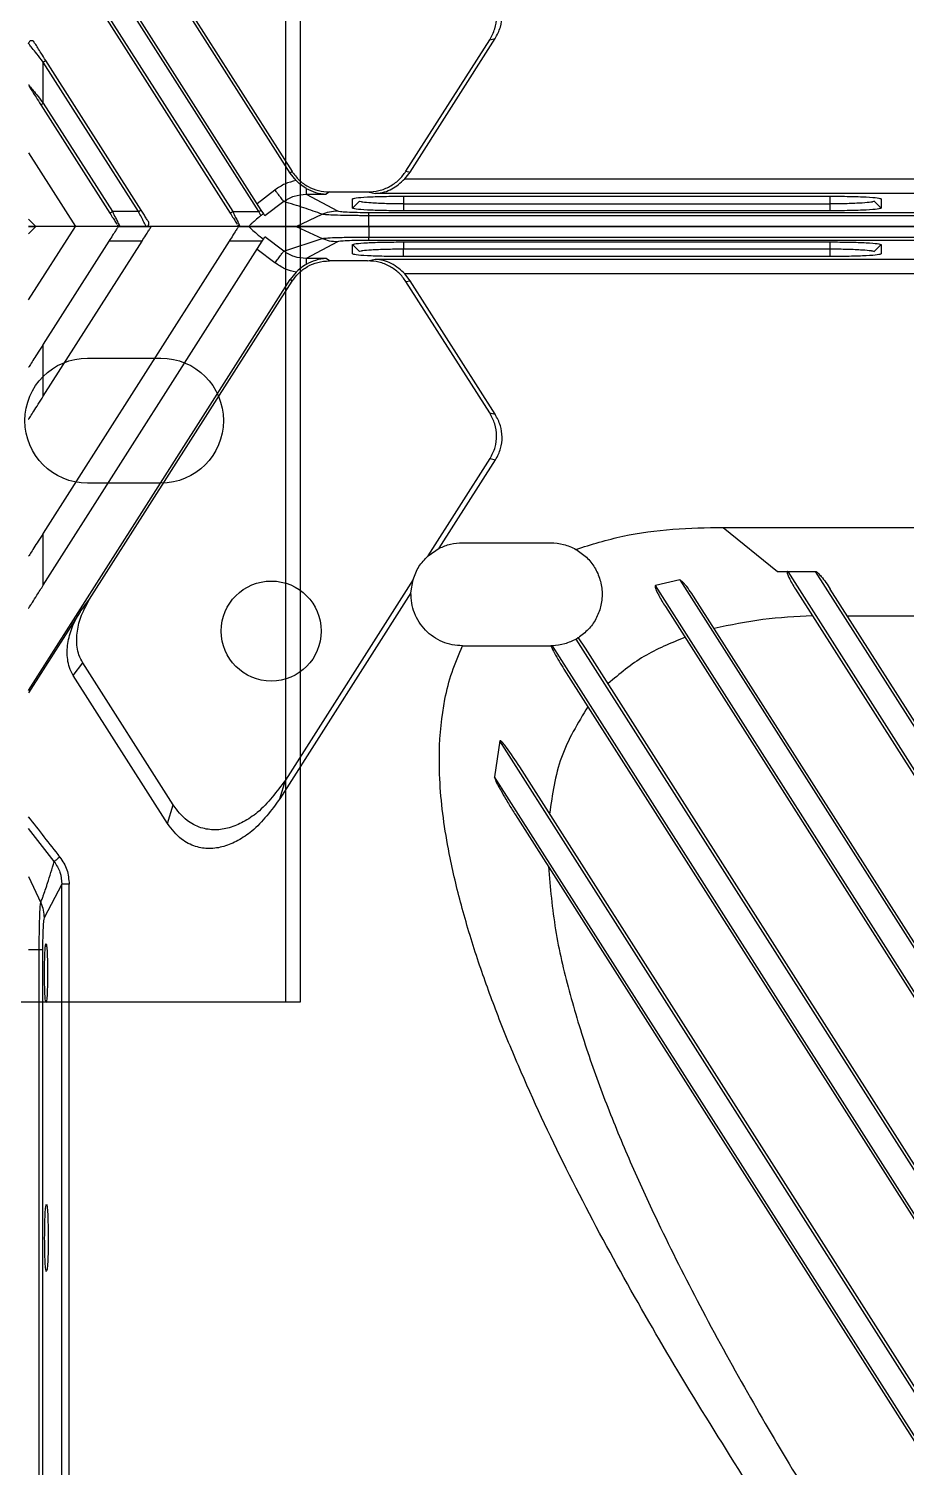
# Model space of a CAD drawing. Header units: millimetres. Extents: x 620 to 19791, y 2539 to 6969.
# Drawn here: x 17027 to 17086.6, y 4727.2 to 4825 of the extents above; entities that cross this region are included whole.
import ezdxf

# ---------------------------------------------------------------- set-up
doc = ezdxf.new("R2010")
doc.units = ezdxf.units.MM

# ---------------------------------------------------------------- blocks, each defined once
blk = doc.blocks.new('tugj')
at = {"color": 7, "linetype": 'Continuous', "lineweight": 25}
for p, q in [((12305.543, 5156.616), (12306.043, 5156.616)), ((12305.543, 5151.616), (12308.743, 5156.616)), ((12306.043, 5156.616), (12305.543, 5156.116)), ((12308.743, 5156.616), (12306.043, 5156.616)), ((12311.64, 5156.616), (12308.743, 5156.616)), ((12311.64, 5156.616), (12313.893, 5156.616)), ((12319.822, 5156.616), (12313.893, 5156.616)), ((12319.822, 5156.616), (12320.367, 5156.616)), ((12320.542, 5156.616), (12319.822, 5156.616)), ((12328.684, 5156.616), (12328.684, 5155.89)), ((12328.684, 5156.616), (12372.25, 5156.616)), ((12311.003, 5155.616), (12306.543, 5148.614)), ((12306.543, 5145.078), (12313.256, 5155.616)), ((12319.184, 5155.616), (12306.543, 5135.772)), ((12306.543, 5132.236), (12321.437, 5155.616)), ((12313.256, 5155.616), (12311.003, 5155.616)), ((12321.437, 5155.616), (12319.184, 5155.616)), ((12321.437, 5155.616), (12321.517, 5155.741)), ((12321.517, 5155.741), (12321.617, 5155.897)), ((12322.893, 5154.932), (12321.617, 5155.897)), ((12322.892, 5154.932), (12325.502, 5155.792)), ((12326.542, 5155.561), (12324.411, 5154.431)), ((12328.684, 5155.666), (12328.684, 5155.89)), ((12328.684, 5155.89), (12372.25, 5155.89)), ((12372.25, 5155.666), (12328.684, 5155.666)), ((12331.043, 5155.558), (12331.042, 5155.084)), ((12331.043, 5155.558), (12360.042, 5155.558)), ((12360.043, 5155.084), (12360.042, 5155.558)), ((12322.295, 5154.139), (12321.08, 5155.055)), ((12327.568, 5154.747), (12327.568, 5155.376)), ((12328.043, 5154.902), (12327.568, 5155.376)), ((12331.042, 5155.084), (12360.043, 5155.084)), ((12360.042, 5154.565), (12331.043, 5154.565)), ((12363.517, 5155.375), (12363.043, 5154.902)), ((12363.517, 5155.376), (12363.517, 5154.747)), ((12325.787, 5154.431), (12324.411, 5154.431)), ((12325.995, 5154.276), (12325.787, 5154.431)), ((12328.585, 5154.276), (12325.995, 5154.276)), ((12328.585, 5154.276), (12329.138, 5154.379)), ((12329.138, 5154.379), (12431.947, 5154.379)), ((12305.543, 5125.082), (12323.326, 5152.997)), ((12309.694, 5131.273), (12323.467, 5152.892)), ((12323.728, 5153.499), (12323.326, 5152.997)), ((12323.467, 5152.892), (12323.326, 5152.997)), ((12331.489, 5152.922), (12331.129, 5153.38)), ((12429.956, 5153.38), (12331.129, 5153.38)), ((12331.205, 5152.87), (12331.489, 5152.922)), ((12336.897, 5143.935), (12331.205, 5152.87)), ((12337.272, 5143.845), (12331.489, 5152.922)), ((12306.543, 5145.078), (12306.543, 5148.614)), ((12336.897, 5143.935), (12337.272, 5143.845)), ((12332.709, 5134.224), (12336.924, 5140.841)), ((12336.924, 5140.841), (12337.299, 5140.751)), ((12333.471, 5134.743), (12337.299, 5140.751)), ((12352.78, 5136.161), (12426.711, 5136.161)), ((12352.78, 5136.161), (12356.47, 5133.16)), ((12306.543, 5132.236), (12306.543, 5135.772)), ((12335.043, 5135.116), (12341.043, 5135.116)), ((12332.709, 5134.224), (12333.471, 5134.743)), ((12356.47, 5133.16), (12356.928, 5133.16)), ((12356.928, 5133.16), (12357.168, 5133.159)), ((12357.168, 5133.159), (12359.063, 5133.16)), ((12357.168, 5133.159), (12452.334, 4983.776)), ((12452.333, 4986.753), (12359.063, 5133.16)), ((12331.692, 5132.629), (12323.005, 5118.993)), ((12331.544, 5131.718), (12331.692, 5132.629)), ((12349.824, 5132.585), (12348.169, 5132.206)), ((12452.333, 4968.7), (12348.169, 5132.206)), ((12349.824, 5132.585), (12452.333, 4971.678)), ((12309.049, 5130.424), (12309.694, 5131.273)), ((12331.544, 5131.718), (12322.628, 5117.723)), ((12452.502, 4971.785), (12350.88, 5131.3)), ((12357.692, 5131.96), (12452.165, 4983.668)), ((12452.502, 4986.861), (12360.063, 5131.961)), ((12309.049, 5130.424), (12305.543, 5124.92)), ((12348.843, 5130.775), (12452.165, 4968.593)), ((12361.21, 5130.161), (12368.443, 5130.161)), ((12335.054, 5128.116), (12341.057, 5128.116)), ((12452.333, 4953.625), (12341.169, 5128.118)), ((12452.333, 4956.603), (12342.775, 5128.574)), ((12343.411, 5127.949), (12342.927, 5128.666)), ((12452.502, 4956.71), (12343.411, 5127.949)), ((12308.582, 5126.099), (12309.226, 5126.948)), ((12315.373, 5117.3), (12309.226, 5126.948)), ((12341.95, 5126.52), (12452.165, 4953.517)), ((12314.996, 5116.031), (12308.582, 5126.099)), ((12337.58, 5121.653), (12337.236, 5119.216)), ((12452.333, 4941.527), (12337.58, 5121.653)), ((12452.502, 4941.635), (12338.946, 5119.882)), ((12322.628, 5117.723), (12323.005, 5118.993)), ((12452.333, 4938.549), (12337.236, 5119.216)), ((12314.996, 5116.031), (12315.373, 5117.3)), ((12338.646, 5116.63), (12452.165, 4938.442)), ((12307.282, 5113.456), (12305.543, 5115.692)), ((12305.542, 5112.426), (12306.366, 5110.656)), ((12307.804, 5111.914), (12306.598, 5109.617)), ((12307.804, 5059.067), (12307.804, 5111.914)), ((12308.304, 5058.916), (12308.304, 5111.914)), ((12305.543, 5107.475), (12306.268, 5107.475)), ((12306.268, 5107.475), (12306.492, 5107.475)), ((12306.268, 4868.257), (12306.268, 5107.475)), ((12306.492, 5107.475), (12306.492, 4868.257)), ((12323.326, 4822.734), (12308.405, 4846.156)), ((12309.694, 4844.458), (12323.467, 4822.839)), ((12321.2, 4820.116), (12306.543, 4843.123)), ((12321.369, 4820.223), (12306.711, 4843.231)), ((12306.374, 4840.224), (12319.253, 4820.008)), ((12306.543, 4840.331), (12319.422, 4820.116)), ((12331.205, 4822.861), (12336.897, 4831.796)), ((12331.489, 4822.809), (12337.272, 4831.886)), ((12336.897, 4831.796), (12337.272, 4831.886)), ((12306.543, 4827.489), (12306.543, 4830.281)), ((12313.019, 4820.116), (12306.543, 4830.281)), ((12313.188, 4820.223), (12306.711, 4830.389)), ((12306.374, 4827.382), (12311.072, 4820.008)), ((12306.543, 4827.489), (12311.24, 4820.116)), ((12305.543, 4824.116), (12308.743, 4819.116)), ((12323.467, 4822.839), (12323.326, 4822.734)), ((12323.728, 4822.232), (12323.326, 4822.734)), ((12331.129, 4822.351), (12331.489, 4822.809)), ((12331.129, 4822.351), (12429.956, 4822.351)), ((12331.205, 4822.861), (12331.489, 4822.809)), ((12321.08, 4820.676), (12322.295, 4821.592)), ((12324.411, 4821.701), (12324.411, 4821.3)), ((12324.411, 4821.3), (12326.542, 4820.17)), ((12324.411, 4821.3), (12325.787, 4821.3)), ((12325.995, 4821.455), (12325.787, 4821.3)), ((12325.995, 4821.455), (12328.585, 4821.455)), ((12328.585, 4821.455), (12329.138, 4821.353)), ((12431.947, 4821.353), (12329.138, 4821.353)), ((12331.043, 4821.166), (12360.042, 4821.166)), ((12321.53, 4819.97), (12321.369, 4820.223)), ((12322.895, 4820.801), (12321.617, 4819.834)), ((12327.568, 4820.355), (12327.568, 4820.984)), ((12327.568, 4820.356), (12328.043, 4820.829)), ((12331.042, 4820.647), (12331.043, 4820.173)), ((12331.042, 4820.647), (12360.043, 4820.647)), ((12360.042, 4820.173), (12360.043, 4820.647)), ((12363.043, 4820.829), (12363.517, 4820.356)), ((12363.517, 4820.984), (12363.517, 4820.355)), ((12305.543, 4819.616), (12306.043, 4819.116)), ((12313.019, 4820.116), (12311.24, 4820.116)), ((12319.422, 4820.116), (12321.2, 4820.116)), ((12321.337, 4819.846), (12321.2, 4820.116)), ((12321.616, 4819.835), (12321.53, 4819.971)), ((12323.732, 4819.115), (12325.504, 4819.94)), ((12328.684, 4820.065), (12372.25, 4820.065)), ((12328.684, 4819.841), (12328.684, 4820.065)), ((12328.684, 4819.116), (12328.684, 4819.841)), ((12372.25, 4819.841), (12328.684, 4819.841)), ((12360.042, 4820.173), (12331.043, 4820.173)), ((12306.043, 4819.116), (12305.543, 4819.116)), ((12308.743, 4819.116), (12306.043, 4819.116)), ((12311.75, 4819.116), (12308.743, 4819.116)), ((12313.529, 4819.116), (12311.75, 4819.116)), ((12319.931, 4819.116), (12313.529, 4819.116)), ((12320.367, 4819.116), (12319.931, 4819.116)), ((12319.931, 4819.116), (12320.542, 4819.116)), ((12372.25, 4819.116), (12328.684, 4819.116))]:
    blk.add_line(p, q, dxfattribs=at)
at = {"color": 8, "linetype": 'Continuous', "lineweight": 25}
for p, q in [((12331.042, 5154.565), (12331.042, 5155.084)), ((12360.043, 5154.565), (12360.043, 5155.084)), ((12331.042, 4821.166), (12331.042, 4820.647)), ((12360.043, 4820.647), (12360.043, 4821.166))]:
    blk.add_line(p, q, dxfattribs=at)
at = {"color": 7, "linetype": 'Continuous', "lineweight": 25, "flags": 128}
for points in [[(12323.732, 5156.616), (12324.617, 5156.204), (12325.502, 5155.792)], [(12319.253, 4820.008), (12319.256, 4820.01), (12319.266, 4820.016), (12319.281, 4820.026), (12319.302, 4820.04), (12319.328, 4820.056), (12319.357, 4820.074), (12319.389, 4820.095), (12319.422, 4820.116)]]:
    blk.add_lwpolyline(points, dxfattribs=at)
at = {"color": 7, "linetype": 'Continuous', "lineweight": 25}
blk.add_circle((12322.043, 5129.116), 3.4, dxfattribs=at)
blk.add_arc((12057.678, 4920.545), 315.961, 37.69926, 38.32825, dxfattribs=at)
for points, knots in [([(12311.64, 5156.616), (12311.638, 5156.61), (12311.633, 5156.6), (12311.577, 5156.502), (12311.445, 5156.314), (12311.248, 5155.996), (12311.089, 5155.749), (12311.003, 5155.616)], [0, 0, 0, 0, 0.1369283, 0.2647744, 0.4894426, 0.7232134, 1, 1, 1, 1]), ([(12313.256, 5155.616), (12313.342, 5155.749), (12313.501, 5155.996), (12313.698, 5156.314), (12313.829, 5156.502), (12313.886, 5156.6), (12313.891, 5156.61), (12313.893, 5156.616)], [0, 0, 0, 0, 0.276786, 0.510557, 0.735225, 0.863061, 1, 1, 1, 1]), ([(12319.822, 5156.616), (12319.819, 5156.61), (12319.814, 5156.6), (12319.758, 5156.502), (12319.626, 5156.314), (12319.429, 5155.996), (12319.27, 5155.749), (12319.184, 5155.616)], [0, 0, 0, 0, 0.1369278, 0.2647769, 0.4894443, 0.7232144, 1, 1, 1, 1]), ([(12320.542, 5156.616), (12320.538, 5156.613), (12320.529, 5156.608), (12320.561, 5156.566), (12320.627, 5156.497), (12320.776, 5156.358), (12321.072, 5156.101), (12321.358, 5155.87), (12321.517, 5155.741)], [0, 0, 0, 0, 0.089113, 0.179046, 0.279271, 0.389883, 0.658727, 1, 1, 1, 1]), ([(12320.542, 5156.616), (12320.805, 5156.616), (12321.333, 5156.616), (12322.211, 5156.616), (12323.012, 5156.616), (12323.546, 5156.616), (12323.732, 5156.616)], [0, 0, 0, 0, 0.247771, 0.497694, 0.825046, 1, 1, 1, 1]), ([(12323.732, 5156.616), (12323.877, 5156.616), (12324.168, 5156.616), (12325.339, 5156.616), (12326.893, 5156.616), (12328.086, 5156.616), (12328.684, 5156.616)], [0, 0, 0, 0, 0.250374, 0.500026, 0.749708, 1, 1, 1, 1]), ([(12325.502, 5155.792), (12325.572, 5155.803), (12325.718, 5155.827), (12326.382, 5155.86), (12327.215, 5155.88), (12328.021, 5155.889), (12328.46, 5155.89), (12328.684, 5155.89)], [0, 0, 0, 0, 0.218284, 0.457801, 0.717892, 0.856378, 1, 1, 1, 1]), ([(12326.542, 5155.561), (12326.361, 5155.571), (12326.002, 5155.592), (12325.668, 5155.726), (12325.502, 5155.792)], [0, 0, 0, 0, 0.502879, 1, 1, 1, 1]), ([(12328.684, 5155.666), (12328.413, 5155.664), (12327.871, 5155.661), (12327.181, 5155.637), (12326.684, 5155.602), (12326.589, 5155.574), (12326.542, 5155.561)], [0, 0, 0, 0, 0.251348, 0.502159, 0.751873, 1, 1, 1, 1]), ([(12327.568, 5155.376), (12327.62, 5155.399), (12327.726, 5155.447), (12328.524, 5155.508), (12329.684, 5155.549), (12330.594, 5155.555), (12331.043, 5155.558)], [0, 0, 0, 0, 0.246596, 0.49997, 0.753351, 1, 1, 1, 1]), ([(12360.042, 5155.558), (12360.491, 5155.555), (12361.401, 5155.549), (12362.561, 5155.508), (12363.359, 5155.447), (12363.465, 5155.399), (12363.517, 5155.376)], [0, 0, 0, 0, 0.2466059, 0.4999594, 0.7533377, 1, 1, 1, 1]), ([(12322.295, 5154.139), (12322.367, 5154.234), (12322.511, 5154.426), (12322.696, 5154.671), (12322.839, 5154.861), (12322.875, 5154.909), (12322.893, 5154.932)], [0, 0, 0, 0, 0.248984, 0.500086, 0.751085, 1, 1, 1, 1]), ([(12324.411, 5154.431), (12324.137, 5154.453), (12323.591, 5154.496), (12323.125, 5154.787), (12322.893, 5154.933)], [0, 0, 0, 0, 0.500474, 1, 1, 1, 1]), ([(12331.043, 5154.565), (12330.594, 5154.567), (12329.685, 5154.573), (12328.524, 5154.615), (12327.726, 5154.676), (12327.621, 5154.723), (12327.568, 5154.747)], [0, 0, 0, 0, 0.246576, 0.499937, 0.753338, 1, 1, 1, 1]), ([(12328.043, 5154.902), (12328.062, 5154.918), (12328.088, 5154.94), (12328.212, 5154.964), (12328.385, 5154.992), (12328.729, 5155.022), (12329.321, 5155.054), (12329.862, 5155.073), (12330.437, 5155.084), (12330.837, 5155.084), (12331.042, 5155.084)], [0, 0, 0, 0, 0.1726304, 0.2238246, 0.2514484, 0.4787609, 0.6177957, 0.7458741, 0.8690246, 1, 1, 1, 1]), ([(12363.517, 5154.747), (12363.465, 5154.723), (12363.359, 5154.676), (12362.561, 5154.615), (12361.4, 5154.573), (12360.491, 5154.567), (12360.042, 5154.565)], [0, 0, 0, 0, 0.246556, 0.499971, 0.753372, 1, 1, 1, 1]), ([(12360.043, 5155.084), (12360.249, 5155.084), (12360.649, 5155.084), (12361.226, 5155.073), (12361.769, 5155.053), (12362.363, 5155.021), (12362.705, 5154.991), (12362.877, 5154.963), (12362.998, 5154.94), (12363.023, 5154.918), (12363.043, 5154.902)], [0, 0, 0, 0, 0.131314, 0.2546, 0.38349, 0.523402, 0.751483, 0.778363, 0.828817, 1, 1, 1, 1]), ([(12323.728, 5153.499), (12323.471, 5153.565), (12322.957, 5153.698), (12322.515, 5153.992), (12322.295, 5154.139)], [0, 0, 0, 0, 0.499991, 1, 1, 1, 1]), ([(12323.467, 5152.892), (12323.607, 5153.082), (12323.894, 5153.471), (12324.496, 5153.908), (12325.208, 5154.217), (12325.729, 5154.256), (12325.995, 5154.276)], [0, 0, 0, 0, 0.2353436, 0.4804022, 0.7352525, 1, 1, 1, 1]), ([(12324.411, 5154.03), (12324.287, 5153.952), (12324.049, 5153.803), (12323.832, 5153.598), (12323.728, 5153.499)], [0, 0, 0, 0, 0.519569, 1, 1, 1, 1]), ([(12325.787, 5154.431), (12325.538, 5154.407), (12325.07, 5154.361), (12324.621, 5154.136), (12324.411, 5154.03)], [0, 0, 0, 0, 0.532918, 1, 1, 1, 1]), ([(12324.411, 5154.431), (12324.411, 5154.422), (12324.411, 5154.406), (12324.411, 5154.32), (12324.411, 5154.198), (12324.411, 5154.086), (12324.411, 5154.03)], [0, 0, 0, 0, 0.249999, 0.499998, 0.750002, 1, 1, 1, 1]), ([(12331.205, 5152.87), (12331.053, 5153.073), (12330.749, 5153.483), (12330.104, 5153.921), (12329.374, 5154.223), (12328.848, 5154.259), (12328.585, 5154.276)], [0, 0, 0, 0, 0.24404, 0.491697, 0.745425, 1, 1, 1, 1]), ([(12331.129, 5153.38), (12330.995, 5153.51), (12330.703, 5153.795), (12330.208, 5154.109), (12329.676, 5154.324), (12329.318, 5154.36), (12329.138, 5154.379)], [0, 0, 0, 0, 0.223414, 0.487921, 0.742055, 1, 1, 1, 1]), ([(12306.543, 5148.614), (12306.425, 5148.428), (12306.206, 5148.083), (12305.904, 5147.609), (12305.692, 5147.287), (12305.591, 5147.109), (12305.549, 5147.052), (12305.545, 5147.047), (12305.543, 5147.044)], [0, 0, 0, 0, 0.286633, 0.534246, 0.759488, 0.869905, 0.932848, 1, 1, 1, 1]), ([(12305.543, 5143.508), (12305.545, 5143.51), (12305.549, 5143.515), (12305.591, 5143.572), (12305.692, 5143.751), (12305.904, 5144.073), (12306.206, 5144.547), (12306.425, 5144.892), (12306.543, 5145.078)], [0, 0, 0, 0, 0.067144, 0.130096, 0.24051, 0.465751, 0.713368, 1, 1, 1, 1]), ([(12336.924, 5140.841), (12337.058, 5141.093), (12337.315, 5141.576), (12337.397, 5142.399), (12337.289, 5143.209), (12337.028, 5143.692), (12336.897, 5143.935)], [0, 0, 0, 0, 0.2600208, 0.4991072, 0.7476949, 1, 1, 1, 1]), ([(12337.299, 5140.751), (12337.431, 5141.003), (12337.685, 5141.488), (12337.772, 5142.3), (12337.663, 5143.109), (12337.406, 5143.593), (12337.272, 5143.845)], [0, 0, 0, 0, 0.259701, 0.499238, 0.738846, 1, 1, 1, 1]), ([(12342.757, 5134.667), (12343.817, 5134.996), (12345.969, 5135.663), (12349.351, 5136.093), (12351.636, 5136.138), (12352.78, 5136.161)], [0, 0, 0, 0, 0.326496, 0.662816, 1, 1, 1, 1]), ([(12306.543, 5135.772), (12306.425, 5135.586), (12306.206, 5135.241), (12305.904, 5134.767), (12305.692, 5134.445), (12305.591, 5134.267), (12305.549, 5134.21), (12305.545, 5134.205), (12305.543, 5134.202)], [0, 0, 0, 0, 0.286636, 0.534248, 0.759489, 0.869906, 0.932849, 1, 1, 1, 1]), ([(12333.471, 5134.743), (12333.722, 5134.851), (12334.224, 5135.067), (12334.77, 5135.099), (12335.043, 5135.116)], [0, 0, 0, 0, 0.499999, 1, 1, 1, 1]), ([(12341.043, 5135.116), (12341.343, 5135.096), (12341.943, 5135.057), (12342.486, 5134.797), (12342.757, 5134.667)], [0, 0, 0, 0, 0.5000037, 1, 1, 1, 1]), ([(12331.692, 5132.629), (12331.807, 5132.929), (12332.036, 5133.531), (12332.484, 5133.993), (12332.709, 5134.224)], [0, 0, 0, 0, 0.5000009, 1, 1, 1, 1]), ([(12342.757, 5134.667), (12343.008, 5134.5), (12343.507, 5134.169), (12344.067, 5133.449), (12344.441, 5132.612), (12344.581, 5131.691), (12344.481, 5130.77), (12344.149, 5129.929), (12343.635, 5129.194), (12343.163, 5128.842), (12342.927, 5128.666)], [0, 0, 0, 0, 0.1249527, 0.248496, 0.3752276, 0.5050404, 0.6332845, 0.7570628, 0.8782045, 1, 1, 1, 1]), ([(12357.168, 5133.159), (12357.161, 5133.157), (12357.15, 5133.153), (12357.14, 5133.142), (12357.134, 5133.131), (12357.125, 5133.08), (12357.163, 5132.944), (12357.328, 5132.549), (12357.534, 5132.217), (12357.692, 5131.96)], [0, 0, 0, 0, 0.016921, 0.024253, 0.031357, 0.045216, 0.138911, 0.335369, 1, 1, 1, 1]), ([(12359.063, 5133.16), (12359.073, 5133.158), (12359.141, 5133.144), (12359.265, 5133.016), (12359.613, 5132.648), (12359.866, 5132.262), (12360.063, 5131.961)], [0, 0, 0, 0, 0.019704, 0.130074, 0.319679, 1, 1, 1, 1]), ([(12305.543, 5130.666), (12305.546, 5130.671), (12305.552, 5130.681), (12305.604, 5130.763), (12305.686, 5130.891), (12305.849, 5131.146), (12306.138, 5131.6), (12306.396, 5132.006), (12306.543, 5132.236)], [0, 0, 0, 0, 0.077561, 0.16149, 0.258162, 0.371519, 0.644887, 1, 1, 1, 1]), ([(12348.169, 5132.206), (12348.163, 5132.198), (12348.154, 5132.184), (12348.145, 5132.149), (12348.168, 5132.018), (12348.255, 5131.815), (12348.478, 5131.366), (12348.686, 5131.029), (12348.843, 5130.775)], [0, 0, 0, 0, 0.0172474, 0.0318252, 0.0647479, 0.261663, 0.4436033, 1, 1, 1, 1]), ([(12350.88, 5131.3), (12350.667, 5131.627), (12350.421, 5132.004), (12350.092, 5132.373), (12349.98, 5132.504), (12349.881, 5132.555), (12349.824, 5132.585)], [0, 0, 0, 0, 0.695424, 0.803806, 0.88632, 1, 1, 1, 1]), ([(12309.226, 5126.948), (12309.131, 5127.125), (12308.948, 5127.465), (12308.795, 5128.202), (12308.817, 5129.128), (12309.112, 5130.24), (12309.495, 5130.919), (12309.694, 5131.273)], [0, 0, 0, 0, 0.131236, 0.252599, 0.489448, 0.734241, 1, 1, 1, 1]), ([(12335.054, 5128.116), (12334.82, 5128.128), (12334.352, 5128.154), (12333.678, 5128.369), (12333.059, 5128.703), (12332.519, 5129.157), (12332.079, 5129.709), (12331.761, 5130.337), (12331.564, 5131.016), (12331.551, 5131.484), (12331.544, 5131.718)], [0, 0, 0, 0, 0.124999, 0.25, 0.375, 0.5, 0.625, 0.750001, 0.875001, 1, 1, 1, 1]), ([(12308.582, 5126.099), (12308.486, 5126.275), (12308.301, 5126.615), (12308.151, 5127.353), (12308.174, 5128.282), (12308.464, 5129.396), (12308.85, 5130.074), (12309.049, 5130.424)], [0, 0, 0, 0, 0.131249, 0.252621, 0.489417, 0.736136, 1, 1, 1, 1]), ([(12358.851, 5130.142), (12357.724, 5130.09), (12355.471, 5129.987), (12353.266, 5129.519), (12352.164, 5129.285)], [0, 0, 0, 0, 0.500298, 1, 1, 1, 1]), ([(12354.112, 5071.695), (12352.625, 5074.067), (12349.755, 5078.645), (12345.74, 5085.607), (12342.074, 5092.505), (12339.311, 5098.401), (12337.385, 5103.111), (12336.095, 5106.668), (12335.018, 5110.167), (12334.25, 5113.348), (12333.768, 5116.095), (12333.508, 5118.495), (12333.43, 5121.289), (12333.685, 5123.933), (12334.287, 5126.352), (12334.798, 5127.527), (12335.054, 5128.116)], [0, 0, 0, 0, 0.136796, 0.26403, 0.392617, 0.518444, 0.581993, 0.641239, 0.703306, 0.760787, 0.801048, 0.839503, 0.87864, 0.937501, 0.968675, 1, 1, 1, 1]), ([(12341.169, 5128.118), (12341.15, 5128.117), (12341.112, 5128.116), (12341.076, 5128.116), (12341.058, 5128.116)], [0, 0, 0, 0, 0.500083, 1, 1, 1, 1]), ([(12341.058, 5128.116), (12341.139, 5127.949), (12341.404, 5127.399), (12341.726, 5126.88), (12341.95, 5126.52)], [0, 0, 0, 0, 0.30433, 1, 1, 1, 1]), ([(12342.775, 5128.574), (12342.521, 5128.45), (12342.013, 5128.2), (12341.45, 5128.145), (12341.169, 5128.118)], [0, 0, 0, 0, 0.500001, 1, 1, 1, 1]), ([(12342.927, 5128.666), (12342.917, 5128.66), (12342.899, 5128.648), (12342.859, 5128.624), (12342.817, 5128.599), (12342.789, 5128.582), (12342.775, 5128.574)], [0, 0, 0, 0, 0.286033, 0.547989, 0.785947, 1, 1, 1, 1]), ([(12350.177, 5128.681), (12349.22, 5128.296), (12347.309, 5127.528), (12345.731, 5126.203), (12344.944, 5125.542)], [0, 0, 0, 0, 0.500807, 1, 1, 1, 1]), ([(12343.571, 5123.975), (12342.892, 5122.856), (12341.53, 5120.61), (12341.157, 5118.009), (12340.97, 5116.705)], [0, 0, 0, 0, 0.498407, 1, 1, 1, 1]), ([(12338.946, 5119.882), (12338.653, 5120.333), (12338.294, 5120.887), (12337.851, 5121.447), (12337.721, 5121.59), (12337.664, 5121.639), (12337.647, 5121.653), (12337.637, 5121.66), (12337.625, 5121.666), (12337.609, 5121.668), (12337.594, 5121.663), (12337.585, 5121.657), (12337.58, 5121.653)], [0, 0, 0, 0, 0.708051, 0.86974, 0.942758, 0.962412, 0.968443, 0.971945, 0.979495, 0.985552, 0.992113, 1, 1, 1, 1]), ([(12323.005, 5118.993), (12322.424, 5118.201), (12321.613, 5117.097), (12320.195, 5116.132), (12319.223, 5115.717), (12318.229, 5115.555), (12317.219, 5115.708), (12316.166, 5116.255), (12315.66, 5116.921), (12315.373, 5117.3)], [0, 0, 0, 0, 0.305856, 0.426768, 0.535176, 0.636568, 0.73977, 0.851894, 1, 1, 1, 1]), ([(12337.236, 5119.216), (12337.243, 5119.181), (12337.306, 5118.849), (12337.628, 5118.358), (12337.951, 5117.759), (12338.286, 5117.204), (12338.506, 5116.854), (12338.646, 5116.63)], [0, 0, 0, 0, 0.036246, 0.341809, 0.579606, 0.731577, 1, 1, 1, 1]), ([(12322.628, 5117.723), (12322.047, 5116.932), (12321.237, 5115.829), (12319.819, 5114.865), (12318.841, 5114.445), (12317.849, 5114.285), (12316.846, 5114.44), (12315.797, 5114.977), (12315.286, 5115.649), (12314.996, 5116.031)], [0, 0, 0, 0, 0.305861, 0.426068, 0.535169, 0.639123, 0.737724, 0.85059, 1, 1, 1, 1]), ([(12306.366, 5110.656), (12306.366, 5110.656), (12306.366, 5110.656), (12306.366, 5110.657), (12306.367, 5110.658), (12306.369, 5110.664), (12306.412, 5110.763), (12306.461, 5110.903), (12306.537, 5111.112), (12306.627, 5111.367), (12306.73, 5111.67), (12306.962, 5112.37), (12307.134, 5112.955), (12307.282, 5113.456)], [0, 0, 0, 0, 0.000016, 0.000153, 0.000545, 0.002044, 0.007913, 0.124947, 0.167716, 0.249927, 0.414692, 0.499934, 1, 1, 1, 1]), ([(12307.677, 5113.761), (12307.63, 5113.725), (12307.532, 5113.65), (12307.405, 5113.551), (12307.312, 5113.479), (12307.291, 5113.463), (12307.282, 5113.456)], [0, 0, 0, 0, 0.243401, 0.50269, 0.760511, 1, 1, 1, 1]), ([(12307.282, 5113.456), (12307.433, 5113.221), (12307.735, 5112.75), (12307.781, 5112.193), (12307.804, 5111.914)], [0, 0, 0, 0, 0.49978, 1, 1, 1, 1]), ([(12307.677, 5113.761), (12307.857, 5113.479), (12308.218, 5112.915), (12308.275, 5112.248), (12308.304, 5111.914)], [0, 0, 0, 0, 0.499538, 1, 1, 1, 1]), ([(12340.887, 5113.112), (12341.016, 5111.675), (12341.272, 5108.827), (12342.27, 5104.615), (12343.515, 5100.513), (12345.001, 5096.477), (12346.666, 5092.507), (12348.77, 5087.974), (12351.407, 5082.779), (12354.551, 5077.095), (12357.934, 5071.352), (12360.282, 5067.619), (12361.491, 5065.695)], [0, 0, 0, 0, 0.082893, 0.164199, 0.248341, 0.329369, 0.411417, 0.49587, 0.616703, 0.746396, 0.869316, 1, 1, 1, 1]), ([(12308.304, 5111.914), (12308.24, 5111.914), (12308.114, 5111.914), (12307.952, 5111.914), (12307.835, 5111.914), (12307.815, 5111.914), (12307.804, 5111.914)], [0, 0, 0, 0, 0.250005, 0.499983, 0.749995, 1, 1, 1, 1]), ([(12306.268, 5107.475), (12306.268, 5107.683), (12306.269, 5107.961), (12306.272, 5108.351), (12306.276, 5108.888), (12306.289, 5109.316), (12306.297, 5109.597), (12306.298, 5109.608), (12306.299, 5109.646), (12306.306, 5109.926), (12306.328, 5110.412), (12306.353, 5110.571), (12306.366, 5110.656)], [0, 0, 0, 0, 0.134061, 0.1786974, 0.2573395, 0.4964771, 0.4967586, 0.4990285, 0.5053836, 0.5295176, 0.7461004, 1, 1, 1, 1]), ([(12306.366, 5110.656), (12306.432, 5110.49), (12306.566, 5110.156), (12306.587, 5109.797), (12306.598, 5109.617)], [0, 0, 0, 0, 0.496929, 1, 1, 1, 1]), ([(12306.598, 5109.617), (12306.584, 5109.569), (12306.556, 5109.474), (12306.521, 5108.976), (12306.497, 5108.287), (12306.494, 5107.746), (12306.492, 5107.475)], [0, 0, 0, 0, 0.24813, 0.497846, 0.748652, 1, 1, 1, 1]), ([(12306.729, 5103.866), (12306.715, 5103.896), (12306.688, 5103.956), (12306.653, 5104.417), (12306.63, 5105.074), (12306.621, 5105.857), (12306.629, 5106.642), (12306.652, 5107.311), (12306.681, 5107.682), (12306.708, 5107.844), (12306.722, 5107.858), (12306.729, 5107.865)], [0, 0, 0, 0, 0.1254412, 0.2498303, 0.3736031, 0.4984128, 0.6231396, 0.7475591, 0.8732438, 0.9360892, 1, 1, 1, 1]), ([(12306.729, 5107.865), (12306.743, 5107.835), (12306.77, 5107.775), (12306.805, 5107.314), (12306.828, 5106.657), (12306.836, 5105.874), (12306.828, 5105.09), (12306.805, 5104.42), (12306.776, 5104.049), (12306.75, 5103.887), (12306.736, 5103.873), (12306.729, 5103.866)], [0, 0, 0, 0, 0.1254408, 0.2498298, 0.3736027, 0.4984124, 0.6231392, 0.7475597, 0.8732438, 0.9360891, 1, 1, 1, 1]), ([(12306.756, 5085.566), (12306.74, 5085.601), (12306.708, 5085.67), (12306.668, 5086.199), (12306.642, 5086.956), (12306.632, 5087.856), (12306.641, 5088.759), (12306.668, 5089.523), (12306.708, 5090.06), (12306.74, 5090.13), (12306.756, 5090.165)], [0, 0, 0, 0, 0.125437, 0.250106, 0.373815, 0.498729, 0.623565, 0.747927, 0.873908, 1, 1, 1, 1]), ([(12306.756, 5090.165), (12306.772, 5090.13), (12306.803, 5090.061), (12306.843, 5089.532), (12306.87, 5088.775), (12306.879, 5087.876), (12306.87, 5086.97), (12306.844, 5086.215), (12306.811, 5085.744), (12306.788, 5085.68), (12306.78, 5085.659)], [0, 0, 0, 0, 0.1343231, 0.2678238, 0.400296, 0.5340579, 0.667737, 0.800909, 0.9358135, 1, 1, 1, 1]), ([(12336.897, 4831.796), (12337.028, 4832.039), (12337.289, 4832.522), (12337.397, 4833.332), (12337.315, 4834.155), (12337.058, 4834.638), (12336.924, 4834.89)], [0, 0, 0, 0, 0.25223, 0.500889, 0.739977, 1, 1, 1, 1]), ([(12337.272, 4831.886), (12337.406, 4832.138), (12337.663, 4832.622), (12337.772, 4833.432), (12337.684, 4834.243), (12337.431, 4834.728), (12337.299, 4834.98)], [0, 0, 0, 0, 0.261104, 0.500953, 0.740299, 1, 1, 1, 1]), ([(12305.909, 4831.648), (12305.897, 4831.663), (12305.874, 4831.693), (12305.82, 4831.725), (12305.755, 4831.74), (12305.683, 4831.733), (12305.618, 4831.699), (12305.574, 4831.65), (12305.547, 4831.594), (12305.544, 4831.556), (12305.543, 4831.537)], [0, 0, 0, 0, 0.114083, 0.223582, 0.359588, 0.501821, 0.640734, 0.779262, 0.888915, 1, 1, 1, 1]), ([(12306.543, 4830.281), (12306.392, 4830.471), (12306.124, 4830.807), (12305.832, 4831.174), (12305.674, 4831.372), (12305.598, 4831.468), (12305.551, 4831.526), (12305.545, 4831.533), (12305.543, 4831.537)], [0, 0, 0, 0, 0.350154, 0.621945, 0.734201, 0.833252, 0.918727, 1, 1, 1, 1]), ([(12306.711, 4830.389), (12306.607, 4830.552), (12306.42, 4830.847), (12306.167, 4831.243), (12306.007, 4831.494), (12305.924, 4831.625), (12305.914, 4831.64), (12305.909, 4831.648)], [0, 0, 0, 0, 0.317514, 0.570141, 0.798352, 0.902861, 1, 1, 1, 1]), ([(12306.543, 4830.281), (12306.565, 4830.295), (12306.609, 4830.323), (12306.665, 4830.359), (12306.704, 4830.384), (12306.709, 4830.387), (12306.711, 4830.389)], [0, 0, 0, 0, 0.249995, 0.500022, 0.750029, 1, 1, 1, 1]), ([(12305.543, 4828.745), (12305.545, 4828.742), (12305.551, 4828.734), (12305.599, 4828.675), (12305.676, 4828.578), (12305.835, 4828.379), (12306.126, 4828.012), (12306.393, 4827.678), (12306.543, 4827.489)], [0, 0, 0, 0, 0.082047, 0.168461, 0.268067, 0.381097, 0.652309, 1, 1, 1, 1]), ([(12305.563, 4828.655), (12305.571, 4828.642), (12305.587, 4828.617), (12305.662, 4828.5), (12305.817, 4828.256), (12306.068, 4827.862), (12306.264, 4827.554), (12306.374, 4827.382)], [0, 0, 0, 0, 0.1009961, 0.1987555, 0.407213, 0.6677277, 1, 1, 1, 1]), ([(12306.374, 4827.382), (12306.376, 4827.384), (12306.382, 4827.387), (12306.421, 4827.412), (12306.476, 4827.447), (12306.521, 4827.475), (12306.543, 4827.489)], [0, 0, 0, 0, 0.249986, 0.499994, 0.74999, 1, 1, 1, 1]), ([(12323.728, 4822.232), (12323.471, 4822.166), (12322.957, 4822.034), (12322.516, 4821.739), (12322.295, 4821.592)], [0, 0, 0, 0, 0.500621, 1, 1, 1, 1]), ([(12323.467, 4822.839), (12323.616, 4822.638), (12323.915, 4822.234), (12324.54, 4821.802), (12325.241, 4821.507), (12325.744, 4821.472), (12325.995, 4821.455)], [0, 0, 0, 0, 0.2492737, 0.4994847, 0.7499605, 1, 1, 1, 1]), ([(12324.411, 4821.701), (12324.287, 4821.779), (12324.049, 4821.929), (12323.831, 4822.134), (12323.728, 4822.232)], [0, 0, 0, 0, 0.52458, 1, 1, 1, 1]), ([(12328.585, 4821.455), (12328.848, 4821.472), (12329.373, 4821.508), (12330.103, 4821.809), (12330.748, 4822.247), (12331.053, 4822.657), (12331.205, 4822.861)], [0, 0, 0, 0, 0.254149, 0.507463, 0.755403, 1, 1, 1, 1]), ([(12329.138, 4821.353), (12329.344, 4821.375), (12329.718, 4821.416), (12330.233, 4821.641), (12330.704, 4821.94), (12330.984, 4822.21), (12331.129, 4822.351)], [0, 0, 0, 0, 0.29407, 0.534808, 0.758079, 1, 1, 1, 1]), ([(12322.895, 4820.801), (12322.881, 4820.818), (12322.847, 4820.86), (12322.714, 4821.037), (12322.554, 4821.248), (12322.427, 4821.419), (12322.346, 4821.523), (12322.311, 4821.574), (12322.299, 4821.588), (12322.296, 4821.591), (12322.295, 4821.592)], [0, 0, 0, 0, 0.200282, 0.497414, 0.711711, 0.866585, 0.962795, 0.990356, 0.996646, 1, 1, 1, 1]), ([(12322.895, 4820.8), (12323.128, 4820.945), (12323.592, 4821.235), (12324.138, 4821.278), (12324.411, 4821.3)], [0, 0, 0, 0, 0.499524, 1, 1, 1, 1]), ([(12324.411, 4821.701), (12324.622, 4821.595), (12325.071, 4821.369), (12325.538, 4821.324), (12325.787, 4821.3)], [0, 0, 0, 0, 0.468189, 1, 1, 1, 1]), ([(12327.568, 4820.984), (12327.62, 4821.008), (12327.726, 4821.055), (12328.524, 4821.116), (12329.685, 4821.158), (12330.594, 4821.164), (12331.043, 4821.166)], [0, 0, 0, 0, 0.246568, 0.499977, 0.753377, 1, 1, 1, 1]), ([(12360.042, 4821.166), (12360.491, 4821.164), (12361.4, 4821.158), (12362.561, 4821.116), (12363.359, 4821.055), (12363.465, 4821.008), (12363.517, 4820.984)], [0, 0, 0, 0, 0.246593, 0.499964, 0.753376, 1, 1, 1, 1]), ([(12313.188, 4820.223), (12313.185, 4820.221), (12313.18, 4820.218), (12313.141, 4820.193), (12313.085, 4820.158), (12313.041, 4820.13), (12313.019, 4820.116)], [0, 0, 0, 0, 0.25, 0.500019, 0.749992, 1, 1, 1, 1]), ([(12313.697, 4819.423), (12313.695, 4819.426), (12313.691, 4819.433), (12313.656, 4819.488), (12313.604, 4819.569), (12313.514, 4819.71), (12313.374, 4819.931), (12313.25, 4820.125), (12313.188, 4820.223)], [0, 0, 0, 0, 0.122574, 0.247461, 0.369915, 0.497022, 0.747802, 1, 1, 1, 1]), ([(12321.369, 4820.223), (12321.366, 4820.221), (12321.361, 4820.218), (12321.322, 4820.193), (12321.266, 4820.158), (12321.222, 4820.13), (12321.2, 4820.116)], [0, 0, 0, 0, 0.250013, 0.500011, 0.749988, 1, 1, 1, 1]), ([(12325.504, 4819.94), (12325.101, 4820.086), (12324.295, 4820.377), (12323.362, 4820.659), (12322.895, 4820.8)], [0, 0, 0, 0, 0.499932, 1, 1, 1, 1]), ([(12331.043, 4820.173), (12330.594, 4820.176), (12329.685, 4820.182), (12328.524, 4820.224), (12327.726, 4820.284), (12327.621, 4820.332), (12327.568, 4820.355)], [0, 0, 0, 0, 0.2466, 0.499961, 0.753329, 1, 1, 1, 1]), ([(12331.042, 4820.647), (12330.836, 4820.647), (12330.436, 4820.647), (12329.859, 4820.658), (12329.316, 4820.678), (12328.723, 4820.71), (12328.38, 4820.74), (12328.208, 4820.768), (12328.087, 4820.791), (12328.062, 4820.813), (12328.043, 4820.829)], [0, 0, 0, 0, 0.131318, 0.254607, 0.383502, 0.523417, 0.751504, 0.778438, 0.828908, 1, 1, 1, 1]), ([(12363.517, 4820.355), (12363.465, 4820.332), (12363.359, 4820.284), (12362.561, 4820.224), (12361.401, 4820.182), (12360.491, 4820.176), (12360.042, 4820.173)], [0, 0, 0, 0, 0.246592, 0.499972, 0.75335, 1, 1, 1, 1]), ([(12363.043, 4820.829), (12363.023, 4820.813), (12362.997, 4820.791), (12362.874, 4820.767), (12362.7, 4820.739), (12362.356, 4820.709), (12361.764, 4820.678), (12361.223, 4820.658), (12360.648, 4820.647), (12360.249, 4820.647), (12360.043, 4820.647)], [0, 0, 0, 0, 0.172542, 0.223765, 0.25147, 0.478771, 0.617803, 0.745879, 0.869034, 1, 1, 1, 1]), ([(12311.24, 4820.116), (12311.218, 4820.101), (12311.174, 4820.073), (12311.118, 4820.038), (12311.079, 4820.013), (12311.074, 4820.01), (12311.072, 4820.008)], [0, 0, 0, 0, 0.250009, 0.499983, 0.750004, 1, 1, 1, 1]), ([(12311.072, 4820.008), (12311.146, 4819.892), (12311.284, 4819.674), (12311.459, 4819.4), (12311.521, 4819.302), (12311.55, 4819.256)], [0, 0, 0, 0, 0.379464, 0.710228, 1, 1, 1, 1]), ([(12311.58, 4819.211), (12311.589, 4819.198), (12311.608, 4819.171), (12311.65, 4819.142), (12311.698, 4819.12), (12311.733, 4819.117), (12311.75, 4819.116)], [0, 0, 0, 0, 0.234682, 0.483925, 0.74952, 1, 1, 1, 1]), ([(12311.586, 4819.437), (12311.59, 4819.429), (12311.623, 4819.364), (12311.665, 4819.279), (12311.716, 4819.183), (12311.745, 4819.126), (12311.748, 4819.119), (12311.75, 4819.116)], [0, 0, 0, 0, 0.0360349, 0.3009169, 0.5450932, 0.7701469, 1, 1, 1, 1]), ([(12313.529, 4819.116), (12313.527, 4819.119), (12313.523, 4819.127), (12313.492, 4819.187), (12313.445, 4819.28), (12313.359, 4819.448), (12313.216, 4819.728), (12313.085, 4819.985), (12313.019, 4820.116)], [0, 0, 0, 0, 0.118806, 0.239592, 0.356977, 0.483255, 0.736716, 1, 1, 1, 1]), ([(12313.529, 4819.116), (12313.545, 4819.117), (12313.578, 4819.119), (12313.627, 4819.139), (12313.672, 4819.172), (12313.706, 4819.218), (12313.727, 4819.273), (12313.73, 4819.328), (12313.721, 4819.38), (12313.705, 4819.408), (12313.697, 4819.423)], [0, 0, 0, 0, 0.116998, 0.231025, 0.367954, 0.500031, 0.635523, 0.769107, 0.884618, 1, 1, 1, 1]), ([(12319.253, 4820.008), (12319.327, 4819.892), (12319.466, 4819.674), (12319.64, 4819.4), (12319.703, 4819.302), (12319.732, 4819.256)], [0, 0, 0, 0, 0.379475, 0.710248, 1, 1, 1, 1]), ([(12319.761, 4819.211), (12319.77, 4819.198), (12319.79, 4819.171), (12319.832, 4819.142), (12319.879, 4819.12), (12319.914, 4819.117), (12319.931, 4819.116)], [0, 0, 0, 0, 0.234648, 0.483854, 0.74941, 1, 1, 1, 1]), ([(12319.767, 4819.437), (12319.771, 4819.429), (12319.805, 4819.364), (12319.847, 4819.279), (12319.897, 4819.183), (12319.926, 4819.126), (12319.93, 4819.119), (12319.931, 4819.116)], [0, 0, 0, 0, 0.036015, 0.300901, 0.545081, 0.770138, 1, 1, 1, 1]), ([(12321.337, 4819.846), (12321.202, 4819.734), (12320.963, 4819.536), (12320.722, 4819.325), (12320.604, 4819.212), (12320.552, 4819.156), (12320.529, 4819.122), (12320.538, 4819.118), (12320.542, 4819.116)], [0, 0, 0, 0, 0.340411, 0.60166, 0.712894, 0.815365, 0.907205, 1, 1, 1, 1]), ([(12321.481, 4819.95), (12321.472, 4819.944), (12321.453, 4819.932), (12321.419, 4819.909), (12321.38, 4819.88), (12321.352, 4819.858), (12321.337, 4819.846)], [0, 0, 0, 0, 0.232394, 0.467886, 0.707889, 1, 1, 1, 1]), ([(12321.53, 4819.97), (12321.527, 4819.971), (12321.52, 4819.973), (12321.494, 4819.958), (12321.481, 4819.95)], [0, 0, 0, 0, 0.509368, 1, 1, 1, 1]), ([(12325.504, 4819.94), (12325.67, 4820.006), (12326.004, 4820.139), (12326.362, 4820.16), (12326.542, 4820.17)], [0, 0, 0, 0, 0.49714, 1, 1, 1, 1]), ([(12328.684, 4819.841), (12328.47, 4819.841), (12328.187, 4819.842), (12327.79, 4819.845), (12327.249, 4819.848), (12326.82, 4819.866), (12326.54, 4819.871), (12326.529, 4819.871), (12326.492, 4819.872), (12326.215, 4819.88), (12325.739, 4819.9), (12325.586, 4819.926), (12325.504, 4819.94)], [0, 0, 0, 0, 0.137487, 0.181925, 0.26233, 0.502751, 0.503, 0.505191, 0.511483, 0.535629, 0.750999, 1, 1, 1, 1]), ([(12326.542, 4820.17), (12326.589, 4820.157), (12326.684, 4820.129), (12327.182, 4820.094), (12327.871, 4820.07), (12328.413, 4820.067), (12328.684, 4820.065)], [0, 0, 0, 0, 0.2481261, 0.4978427, 0.7486508, 1, 1, 1, 1]), ([(12323.732, 4819.116), (12323.198, 4819.116), (12322.573, 4819.116), (12321.773, 4819.116), (12321.242, 4819.116), (12320.806, 4819.116), (12320.542, 4819.116)], [0, 0, 0, 0, 0.503314, 0.589023, 0.752486, 1, 1, 1, 1]), ([(12328.684, 4819.116), (12328.106, 4819.116), (12326.913, 4819.116), (12325.335, 4819.116), (12324.156, 4819.116), (12323.87, 4819.116), (12323.732, 4819.116)], [0, 0, 0, 0, 0.241826, 0.500001, 0.758175, 1, 1, 1, 1])]:
    blk.add_open_spline(points, degree=3, knots=knots, dxfattribs=at)
at = {"color": 8, "linetype": 'Continuous', "lineweight": 25}
for points, knots in [([(12311.24, 4820.116), (12311.31, 4819.979), (12311.437, 4819.73), (12311.54, 4819.528), (12311.586, 4819.437)], [0, 0, 0, 0, 0.5497975, 1, 1, 1, 1]), ([(12319.422, 4820.116), (12319.491, 4819.979), (12319.618, 4819.73), (12319.721, 4819.528), (12319.767, 4819.437)], [0, 0, 0, 0, 0.5497994, 1, 1, 1, 1])]:
    blk.add_open_spline(points, degree=3, knots=knots, dxfattribs=at)
blk = doc.blocks.new('*U204')
blk.add_blockref('tugj', (-12530.543, -4991.113))
blk = doc.blocks.new('*U205')
at = {"color": 0, "linetype": 'ByBlock', "lineweight": -2, "transparency": 16777216}
for p in [(0, 1012.5), (0, 675)]:
    blk.add_blockref('*U204', p, dxfattribs=at)
blk = doc.blocks.new('ERTFHGJ')
at = {"color": 40, "linetype": 'Continuous', "true_color": 0xf8d731}
for p, q in [((8878.457, 3617.77), (8878.457, 3696.77)), ((8925.457, 3696.77), (8878.457, 3696.77)), ((8879.457, 3617.77), (8879.457, 3696.77)), ((8900.957, 3696.77), (8900.957, 3617.77)), ((8901.457, 3617.77), (8901.457, 3696.77)), ((8901.957, 3617.77), (8901.957, 3696.77)), ((8902.402, 3617.77), (8902.402, 3696.77)), ((8902.874, 3617.77), (8902.874, 3696.77)), ((8903.457, 3617.77), (8903.457, 3696.77)), ((8903.537, 3696.77), (8903.537, 3617.77)), ((8903.598, 3617.77), (8903.598, 3696.77)), ((8909.882, 3696.77), (8909.882, 3617.77)), ((8910.382, 3617.77), (8910.382, 3696.77)), ((8910.882, 3690.641), (8910.882, 3696.77)), ((8916.032, 3690.641), (8916.032, 3696.77)), ((8916.532, 3617.77), (8916.532, 3696.77)), ((8917.032, 3617.77), (8917.032, 3696.77)), ((8923.315, 3617.77), (8923.315, 3696.77)), ((8923.377, 3696.77), (8923.377, 3617.77)), ((8923.457, 3617.77), (8923.457, 3696.77)), ((8924.039, 3696.77), (8924.039, 3617.77)), ((8924.511, 3696.77), (8924.511, 3617.77)), ((8924.957, 3617.77), (8924.957, 3696.77)), ((8925.457, 3617.77), (8925.457, 3696.77)), ((8910.882, 3685.9), (8910.882, 3628.641)), ((8916.032, 3628.641), (8916.032, 3685.9)), ((8892.957, 3661.52), (8887.957, 3661.52)), ((8887.957, 3653.02), (8892.957, 3653.02)), ((8910.882, 3617.77), (8910.882, 3623.9)), ((8916.032, 3617.77), (8916.032, 3623.9)), ((8925.457, 3617.77), (8878.457, 3617.77))]:
    blk.add_line(p, q, dxfattribs=at)
for centre in [(8913.457, 3688.27), (8913.457, 3626.27)]:
    blk.add_circle(centre, 2.7, dxfattribs=at)
for centre, radius, start, end in [((8913.457, 3688.27), 3.5, 42.63239, 137.36761), ((8913.457, 3688.27), 3.5, 222.63239, 317.36761), ((8887.957, 3657.27), 4.25, 90, 270), ((8892.957, 3657.27), 4.25, 270, 90), ((8913.457, 3626.27), 3.5, 42.63239, 137.36761), ((8913.457, 3626.27), 3.5, 222.63239, 317.36761)]:
    blk.add_arc(centre, radius, start, end, dxfattribs=at)
for points, knots in [([(8910.387, 3688.27), (8910.387, 3688.375), (8910.388, 3688.583), (8910.395, 3688.895), (8910.413, 3689.203), (8910.446, 3689.508), (8910.5, 3689.808), (8910.568, 3690.054), (8910.639, 3690.245), (8910.704, 3690.385), (8910.783, 3690.519), (8910.846, 3690.602), (8910.882, 3690.641)], [0, 0, 0, 0, 0.127092, 0.253318, 0.378322, 0.502266, 0.625619, 0.749056, 0.811111, 0.873552, 0.936512, 1, 1, 1, 1]), ([(8916.032, 3690.641), (8916.067, 3690.602), (8916.131, 3690.519), (8916.209, 3690.385), (8916.274, 3690.245), (8916.346, 3690.054), (8916.413, 3689.808), (8916.467, 3689.508), (8916.5, 3689.203), (8916.518, 3688.895), (8916.526, 3688.583), (8916.527, 3688.375), (8916.527, 3688.27)], [0, 0, 0, 0, 0.063487, 0.126447, 0.188887, 0.250942, 0.37438, 0.497732, 0.621676, 0.746681, 0.872907, 1, 1, 1, 1]), ([(8910.882, 3685.9), (8910.846, 3685.938), (8910.783, 3686.021), (8910.704, 3686.156), (8910.639, 3686.296), (8910.567, 3686.487), (8910.5, 3686.733), (8910.446, 3687.033), (8910.413, 3687.338), (8910.395, 3687.646), (8910.388, 3687.957), (8910.387, 3688.166), (8910.387, 3688.27)], [0, 0, 0, 0, 0.063495, 0.126469, 0.188905, 0.250963, 0.374396, 0.497744, 0.621683, 0.746682, 0.87291, 1, 1, 1, 1]), ([(8916.527, 3688.27), (8916.527, 3688.166), (8916.526, 3687.957), (8916.518, 3687.646), (8916.5, 3687.338), (8916.467, 3687.033), (8916.413, 3686.733), (8916.346, 3686.487), (8916.274, 3686.296), (8916.209, 3686.156), (8916.131, 3686.021), (8916.067, 3685.938), (8916.032, 3685.9)], [0, 0, 0, 0, 0.127092, 0.253319, 0.378323, 0.502267, 0.62562, 0.749057, 0.811112, 0.873553, 0.936512, 1, 1, 1, 1]), ([(8910.387, 3626.27), (8910.387, 3626.375), (8910.388, 3626.583), (8910.395, 3626.895), (8910.413, 3627.203), (8910.446, 3627.508), (8910.5, 3627.808), (8910.568, 3628.054), (8910.639, 3628.245), (8910.704, 3628.385), (8910.783, 3628.519), (8910.846, 3628.602), (8910.882, 3628.641)], [0, 0, 0, 0, 0.127092, 0.253318, 0.378322, 0.502266, 0.625619, 0.749056, 0.811111, 0.873552, 0.936512, 1, 1, 1, 1]), ([(8916.032, 3628.641), (8916.067, 3628.602), (8916.131, 3628.519), (8916.209, 3628.385), (8916.274, 3628.245), (8916.346, 3628.054), (8916.413, 3627.808), (8916.467, 3627.508), (8916.5, 3627.203), (8916.518, 3626.895), (8916.526, 3626.583), (8916.527, 3626.375), (8916.527, 3626.27)], [0, 0, 0, 0, 0.063487, 0.126447, 0.188887, 0.250942, 0.37438, 0.497732, 0.621676, 0.746681, 0.872907, 1, 1, 1, 1]), ([(8910.882, 3623.9), (8910.846, 3623.938), (8910.783, 3624.021), (8910.704, 3624.156), (8910.639, 3624.296), (8910.567, 3624.487), (8910.5, 3624.733), (8910.446, 3625.033), (8910.413, 3625.338), (8910.395, 3625.646), (8910.388, 3625.957), (8910.387, 3626.166), (8910.387, 3626.27)], [0, 0, 0, 0, 0.063495, 0.126469, 0.188905, 0.250963, 0.374396, 0.497744, 0.621683, 0.746682, 0.87291, 1, 1, 1, 1]), ([(8916.527, 3626.27), (8916.527, 3626.166), (8916.526, 3625.957), (8916.518, 3625.646), (8916.5, 3625.338), (8916.467, 3625.033), (8916.413, 3624.733), (8916.346, 3624.487), (8916.274, 3624.296), (8916.209, 3624.156), (8916.131, 3624.021), (8916.067, 3623.938), (8916.032, 3623.9)], [0, 0, 0, 0, 0.127092, 0.253319, 0.378323, 0.502267, 0.62562, 0.749057, 0.811112, 0.873553, 0.936512, 1, 1, 1, 1])]:
    blk.add_open_spline(points, degree=3, knots=knots, dxfattribs=at)
blk = doc.blocks.new('ryfh')
at = {"xscale": -1}
blk.add_blockref('ERTFHGJ', (17197.083, 1141.444), dxfattribs=at)

msp = doc.modelspace()

# ---------------------------------------------------------------- block references
for name, p in [('*U205', (17251.96016, 3971.06063)), ('ryfh', (8726.83352, -0.35097))]:
    msp.add_blockref(name, p)

doc.saveas('drawing.dxf')
